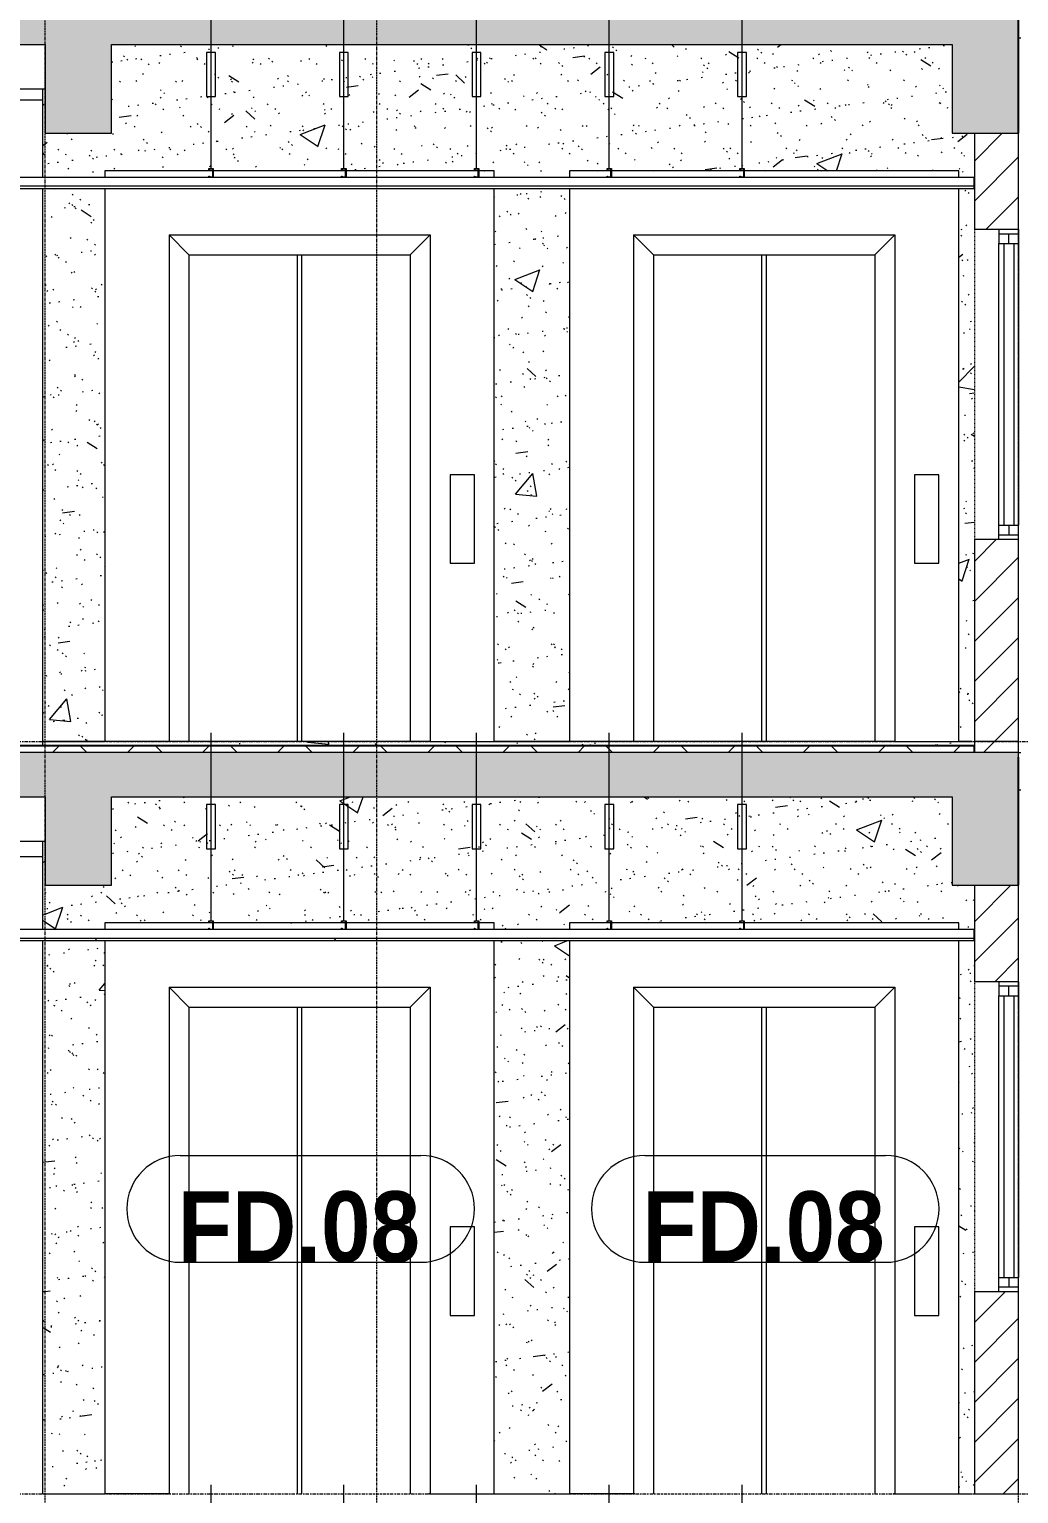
# Model space of a CAD drawing. Header units: millimetres. Extents: x 26124 to 258712, y -8723 to 35400.
# Drawn here: x 44381 to 48853, y 9000 to 15619 of the extents above; entities that cross this region are included whole.
import ezdxf

# ---------------------------------------------------------------- set-up
doc = ezdxf.new("R2010")
doc.units = ezdxf.units.MM
for name, pattern in [('1 NÉT CALL OUT', [6, 3, -3]), ('Centre', [31.75, 6.35, -4.7625, 15.875, -4.7625]), ('Grid Line', [22.225, 12.7, -3.175, 3.175, -3.175])]:
    doc.linetypes.add(name, pattern=pattern)
for name, color, linetype, lineweight in [('0-1', 7, 'Continuous', 5), ('A-CLNG', 13, 'Continuous', 9), ('A-CLNG-3', 13, 'Continuous', 18), ('A-CLNG-PATT-3', 13, 'Continuous', 9), ('A-DETL-GENF', 92, 'Continuous', 9), ('A-DETL-GENF-1', 7, 'Continuous', 9), ('A-DETL-MEDM', 33, 'Continuous', 18), ('A-DOOR', 31, 'Continuous', 9), ('A-DOOR-IDEN', 31, 'Continuous', 9), ('A-FLOR-2', 7, 'Continuous', 9), ('A-FLOR-3', 192, 'Continuous', 25), ('A-FLOR-LEVL-2', 51, 'Centre', 9), ('A-FLOR-PATT-3', 8, 'Continuous', 9), ('A-GLAZ', 151, 'Continuous', 9), ('A-GLAZ-1', 7, '1 NÉT CALL OUT', 9), ('A-GLAZ-2', 55, '1 NÉT CALL OUT', 9), ('A-WALL', 113, 'Continuous', 9), ('A-WALL-1', 113, 'Continuous', 18), ('A-WALL-PATT-4', 111, 'Continuous', 9), ('I-WALL', 2, 'Continuous', 9), ('S-BEAM-1', 12, 'Continuous', 5), ('S-BEAM-2', 10, 'Continuous', 25), ('S-BEAM-3', 7, 'Continuous', 9), ('S-GRID-1', 1, 'Grid Line', 9)]:
    doc.layers.add(name, color=color, linetype=linetype, lineweight=lineweight)
doc.styles.add('Arial_B_1', font='arialbd.ttf', dxfattribs={"width": 0.9, "height": 320})
pattern_1 = [(45, (80880.3, 14125), (-90.50967, 90.50967), [])]
pattern_2 = [(50, (80880.3, 14125), (1165.978, -102.01), [121.92, -1341.12]), (355, (80880.3, 14125), (-225.554, 1222.763), [97.536, -1072.896]), (100.451, (80977.5, 14116.5), (940.433, 1120.746), [103.616, -1139.776]), (46.184, (80880.3, 14450.1), (1734.906, -269.074), [182.88, -2011.68]), (96.636, (81024.9, 14427.7), (1519.38, 1583.54), [155.42, -1709.665]), (351.184, (80880.3, 14450.1), (1519.39, 1583.52), [146.3, -1609.34]), (21, (81042.9, 14368.8), (970.332, -654.498), [121.92, -1341.12]), (326, (81042.9, 14368.8), (395.533, 1178.804), [97.536, -1072.896]), (71.451, (81123.7, 14314.3), (1365.87, 524.296), [103.616, -1139.776]), (37.5, (80880.3, 14125), (19.767, 541.1527), [53.645, -1006.246, 53.645, -1035.507, -1076.96]), (37.5, (80880.3, 14125), (19.767, 541.1527), [-2149.043, 53.645, -1023.315]), (7.5, (80880.3, 14125), (427.646, 641.156), [53.645, -567.334, 53.645, -981.862, -410.464]), (7.5, (80880.3, 14125), (427.646, 641.156), [-1656.486, 53.645, -356.82]), (327.5, (80517.8, 14125), (867.782, -36.665), [53.645, -352.755, 53.645, -1214.323, -1682.496]), (327.5, (80517.8, 14125), (867.782, -36.665), [-1674.368, 53.645, -1628.85]), (317.5, (80355.2, 14125), (948.028, 162.731), [53.645, -474.675, 53.645, -788.416, -1194.816]), (317.5, (80355.2, 14125), (948.028, 162.731), [-1370.38, 53.645, -1141.17])]
pattern_3 = [(37.5, (80880.3, 14125), (-5.1206, 156.61216), [5.364, -118.181, 5.364, -132.812, -132.08]), (37.5, (80880.3, 14125), (-5.1206, 156.61216), [-261.722, 5.364, -126.716]), (7.5, (80880.3, 14125), (143.847, 229.3842), [5.364, -61.285, 5.364, -105.989, -42.672]), (7.5, (80880.3, 14125), (143.847, 229.3842), [-178.003, 5.364, -37.308]), (327.5, (80780.33, 14125), (253.1176, 0.4601), [5.364, -35.276, 5.364, -140.94, -191.008]), (327.5, (80780.33, 14125), (253.1176, 0.4601), [-186.944, 5.364, -185.644]), (317.5, (80780.33, 14125), (244.3381, 71.3376), [5.364, -14.956, 5.364, -90.546, -109.728]), (317.5, (80780.33, 14125), (244.3381, 71.3376), [-116.23, 5.364, -104.364])]

# ---------------------------------------------------------------- blocks, each defined once
blk = doc.blocks.new('NCV_TKTC_KET CAU_rvt-1-TKCS_MẶT CẮT 3')
at = {"layer": 'S-BEAM-1'}
blk.add_hatch(color=256, dxfattribs=at).paths.add_polyline_path([(48852.6, 11750), (48852.6, 11750), (48852.6, 12150)])
at = {"layer": 'A-FLOR-2'}
for p, q in [((48862.6, 15580), (48852.6, 15580)), ((48852.6, 12350), (48862.6, 12350)), ((48862.6, 12180), (48852.6, 12180))]:
    blk.add_line(p, q, dxfattribs=at)
at = {"layer": 'S-BEAM-2'}
for p, q in [((48852.6, 15150), (48852.6, 15730)), ((48852.6, 11750), (48852.6, 12330))]:
    blk.add_line(p, q, dxfattribs=at)
at = {"layer": 'S-BEAM-3'}
for p, q in [((42652.6, 15350), (44452.6, 15350)), ((42652.6, 15300), (44442.6, 15300)), ((42652.6, 11950), (44452.6, 11950)), ((42412.6, 11880), (44442.6, 11880))]:
    blk.add_line(p, q, dxfattribs=at)
blk = doc.blocks.new('1_FAMILY RVT - W01-WxH 1400x3200xmm-V1-TKCS_MẶT CẮT 3')
at = {"layer": 'A-GLAZ'}
for p, q in [((48852.635618, 11314.4), (48652.635618, 11314.4)), ((48763.735618, 11314.4), (48763.735618, 11250.9)), ((48763.735618, 11295.35), (48852.635618, 11295.35)), ((48808.185618, 11250.9), (48808.185618, 11295.35)), ((48852.635618, 11314.4), (48852.635618, 11250.9)), ((48763.735618, 9977.9), (48763.735618, 11250.9)), ((48763.735618, 11250.9), (48852.635618, 11250.9)), ((48785.960618, 11250.9), (48785.960618, 9977.9)), ((48830.410618, 11250.9), (48830.410618, 9977.9)), ((48852.635618, 11250.9), (48852.635618, 9977.9)), ((48763.735618, 9914.4), (48763.735618, 9977.9)), ((48763.735618, 9977.9), (48852.635618, 9977.9)), ((48852.635618, 9933.45), (48763.735618, 9933.45)), ((48808.185618, 9977.9), (48808.185618, 9933.45)), ((48852.635618, 9914.4), (48852.635618, 9977.9)), ((48652.635618, 9914.4), (48852.635618, 9914.4))]:
    blk.add_line(p, q, dxfattribs=at)
at = {"layer": 'A-GLAZ-2'}
for p, q in [((48652.635618, 11314.4), (48652.635618, 9914.4)), ((48852.635618, 9914.4), (48852.635618, 11314.4))]:
    blk.add_line(p, q, dxfattribs=at)
blk = doc.blocks.new('Thang may HIEN - Dài x Rộng - 2000x2000-V4-TKCS_MẶT CẮT 3')
at = {"layer": 'A-DOOR'}
for p, q in [((46822.6, 11580), (46822.6, 11550)), ((47010.1, 11580), (46822.6, 11580)), ((47610.1, 11580), (47012.6, 11580)), ((48582.6, 11580), (47612.6, 11580)), ((48582.6, 11550), (48582.6, 11580)), ((46822.6, 11500), (46822.6, 9000)), ((48582.6, 9000), (48582.6, 11500)), ((47202.6, 11200), (47112.6, 11290)), ((47112.6, 11290), (47112.6, 9000)), ((47112.6, 11290), (48292.6, 11290)), ((48292.6, 11290), (48202.6, 11200)), ((48292.6, 11290), (48292.6, 9000)), ((47202.6, 11200), (47202.6, 9000)), ((47202.6, 11200), (48202.6, 11200)), ((47692.6, 9000), (47692.6, 11200)), ((47712.6, 9000), (47712.6, 11200)), ((48202.6, 11200), (48202.6, 9000)), ((48492.6, 10205.9), (48382.6, 10205.9)), ((48382.6, 10205.9), (48382.6, 9805.9)), ((48492.6, 9805.9), (48492.6, 10205.9)), ((48382.6, 9805.9), (48492.6, 9805.9)), ((47112.6, 9000), (46822.6, 9000)), ((47117.6, 9000), (47112.6, 9000)), ((48292.6, 9000), (48287.6, 9000)), ((48292.6, 9000), (48582.6, 9000))]:
    blk.add_line(p, q, dxfattribs=at)
blk = doc.blocks.new('Thang may HIEN - Dài x Rộng - 2000x2000-V5-TKCS_MẶT CẮT 3')
at = {"layer": 'A-DOOR'}
for p, q in [((44722.6, 11580), (44722.6, 11550)), ((45210.1, 11580), (44722.6, 11580)), ((45810.1, 11580), (45212.6, 11580)), ((46410.1, 11580), (45812.6, 11580)), ((46482.6, 11580), (46412.6, 11580)), ((46482.6, 11550), (46482.6, 11580)), ((44722.6, 11500), (44722.6, 9000)), ((46482.6, 9000), (46482.6, 11500)), ((45102.6, 11200), (45012.6, 11290)), ((45012.6, 11290), (45012.6, 9000)), ((45012.6, 11290), (46192.6, 11290)), ((46192.6, 11290), (46102.6, 11200)), ((46192.6, 11290), (46192.6, 9000)), ((45102.6, 11200), (45102.6, 9000)), ((45102.6, 11200), (46102.6, 11200)), ((45592.6, 9000), (45592.6, 11200)), ((45612.6, 9000), (45612.6, 11200)), ((46102.6, 11200), (46102.6, 9000)), ((46392.6, 10205.9), (46282.6, 10205.9)), ((46282.6, 10205.9), (46282.6, 9805.9)), ((46392.6, 9805.9), (46392.6, 10205.9)), ((46282.6, 9805.9), (46392.6, 9805.9)), ((45012.6, 9000), (44722.6, 9000)), ((45017.6, 9000), (45012.6, 9000)), ((46192.6, 9000), (46187.6, 9000)), ((46192.6, 9000), (46482.6, 9000))]:
    blk.add_line(p, q, dxfattribs=at)
blk = doc.blocks.new('Repeating Detail - THANH TREO TRẦN 850-354056-TKCS_MẶT CẮT 3')
at = {"layer": 'A-DETL-GENF'}
for points in [[(113292.5, 28550), (113312.5, 28550), (113312.5, 28556), (113310, 28552.5), (113295, 28552.5), (113295, 28587.5), (113310, 28587.5), (113312.5, 28584), (113312.5, 28590), (113292.5, 28590)], [(113892.5, 28550), (113912.5, 28550), (113912.5, 28556), (113910, 28552.5), (113895, 28552.5), (113895, 28587.5), (113910, 28587.5), (113912.5, 28584), (113912.5, 28590), (113892.5, 28590)], [(114492.5, 28550), (114512.5, 28550), (114512.5, 28556), (114510, 28552.5), (114495, 28552.5), (114495, 28587.5), (114510, 28587.5), (114512.5, 28584), (114512.5, 28590), (114492.5, 28590)], [(115092.5, 28550), (115112.5, 28550), (115112.5, 28556), (115110, 28552.5), (115095, 28552.5), (115095, 28587.5), (115110, 28587.5), (115112.5, 28584), (115112.5, 28590), (115092.5, 28590)], [(115692.5, 28550), (115712.5, 28550), (115712.5, 28556), (115710, 28552.5), (115695, 28552.5), (115695, 28587.5), (115710, 28587.5), (115712.5, 28584), (115712.5, 28590), (115692.5, 28590)]]:
    blk.add_hatch(color=256, dxfattribs=at).paths.add_polyline_path(points)
for p, q in [((113302.5, 28590), (113302.5, 29440)), ((113902.5, 28590), (113902.5, 29440)), ((114502.5, 28590), (114502.5, 29440)), ((115102.5, 28590), (115102.5, 29440)), ((115702.5, 28590), (115702.5, 29440)), ((113282.5, 29115), (113322.5, 29115)), ((113282.5, 28915), (113282.5, 29115)), ((113322.5, 29115), (113322.5, 28915)), ((113882.5, 29115), (113922.5, 29115)), ((113882.5, 28915), (113882.5, 29115)), ((113922.5, 29115), (113922.5, 28915)), ((114482.5, 29115), (114522.5, 29115)), ((114482.5, 28915), (114482.5, 29115)), ((114522.5, 29115), (114522.5, 28915)), ((115082.5, 29115), (115122.5, 29115)), ((115082.5, 28915), (115082.5, 29115)), ((115122.5, 29115), (115122.5, 28915)), ((115682.5, 29115), (115722.5, 29115)), ((115682.5, 28915), (115682.5, 29115)), ((115722.5, 29115), (115722.5, 28915)), ((113322.5, 28915), (113282.5, 28915)), ((113922.5, 28915), (113882.5, 28915)), ((114522.5, 28915), (114482.5, 28915)), ((115122.5, 28915), (115082.5, 28915)), ((115722.5, 28915), (115682.5, 28915)), ((113312.5, 28590), (113292.5, 28590)), ((113292.5, 28590), (113292.5, 28550)), ((113312.5, 28590), (113292.5, 28590)), ((113292.5, 28590), (113292.5, 28550)), ((113292.5, 28550), (113312.5, 28550)), ((113292.5, 28550), (113312.5, 28550)), ((113295, 28587.5), (113310, 28587.5)), ((113295, 28552.5), (113295, 28587.5)), ((113295, 28552.5), (113295, 28587.5)), ((113295, 28587.5), (113310, 28587.5)), ((113310, 28552.5), (113295, 28552.5)), ((113310, 28552.5), (113295, 28552.5)), ((113310, 28587.5), (113310, 28584)), ((113310, 28587.5), (113310, 28584)), ((113310, 28584), (113312.5, 28584)), ((113310, 28584), (113312.5, 28584)), ((113312.5, 28556), (113310, 28556)), ((113310, 28556), (113310, 28552.5)), ((113312.5, 28556), (113310, 28556)), ((113310, 28556), (113310, 28552.5)), ((113312.5, 28584), (113312.5, 28590)), ((113312.5, 28584), (113312.5, 28590)), ((113312.5, 28550), (113312.5, 28556)), ((113312.5, 28550), (113312.5, 28556)), ((113912.5, 28590), (113892.5, 28590)), ((113892.5, 28590), (113892.5, 28550)), ((113912.5, 28590), (113892.5, 28590)), ((113892.5, 28590), (113892.5, 28550)), ((113892.5, 28550), (113912.5, 28550)), ((113892.5, 28550), (113912.5, 28550)), ((113895, 28587.5), (113910, 28587.5)), ((113895, 28552.5), (113895, 28587.5)), ((113895, 28552.5), (113895, 28587.5)), ((113895, 28587.5), (113910, 28587.5)), ((113910, 28552.5), (113895, 28552.5)), ((113910, 28552.5), (113895, 28552.5)), ((113910, 28587.5), (113910, 28584)), ((113910, 28587.5), (113910, 28584)), ((113910, 28584), (113912.5, 28584)), ((113910, 28584), (113912.5, 28584)), ((113912.5, 28556), (113910, 28556)), ((113910, 28556), (113910, 28552.5)), ((113912.5, 28556), (113910, 28556)), ((113910, 28556), (113910, 28552.5)), ((113912.5, 28584), (113912.5, 28590)), ((113912.5, 28584), (113912.5, 28590)), ((113912.5, 28550), (113912.5, 28556)), ((113912.5, 28550), (113912.5, 28556)), ((114512.5, 28590), (114492.5, 28590)), ((114492.5, 28590), (114492.5, 28550)), ((114512.5, 28590), (114492.5, 28590)), ((114492.5, 28590), (114492.5, 28550)), ((114492.5, 28550), (114512.5, 28550)), ((114492.5, 28550), (114512.5, 28550)), ((114495, 28587.5), (114510, 28587.5)), ((114495, 28552.5), (114495, 28587.5)), ((114495, 28552.5), (114495, 28587.5)), ((114495, 28587.5), (114510, 28587.5)), ((114510, 28552.5), (114495, 28552.5)), ((114510, 28552.5), (114495, 28552.5)), ((114510, 28587.5), (114510, 28584)), ((114510, 28587.5), (114510, 28584)), ((114510, 28584), (114512.5, 28584)), ((114510, 28584), (114512.5, 28584)), ((114512.5, 28556), (114510, 28556)), ((114510, 28556), (114510, 28552.5)), ((114512.5, 28556), (114510, 28556)), ((114510, 28556), (114510, 28552.5)), ((114512.5, 28584), (114512.5, 28590)), ((114512.5, 28584), (114512.5, 28590)), ((114512.5, 28550), (114512.5, 28556)), ((114512.5, 28550), (114512.5, 28556)), ((115112.5, 28590), (115092.5, 28590)), ((115092.5, 28590), (115092.5, 28550)), ((115112.5, 28590), (115092.5, 28590)), ((115092.5, 28590), (115092.5, 28550)), ((115092.5, 28550), (115112.5, 28550)), ((115092.5, 28550), (115112.5, 28550)), ((115095, 28587.5), (115110, 28587.5)), ((115095, 28552.5), (115095, 28587.5)), ((115095, 28552.5), (115095, 28587.5)), ((115095, 28587.5), (115110, 28587.5)), ((115110, 28552.5), (115095, 28552.5)), ((115110, 28552.5), (115095, 28552.5)), ((115110, 28587.5), (115110, 28584)), ((115110, 28587.5), (115110, 28584)), ((115110, 28584), (115112.5, 28584)), ((115110, 28584), (115112.5, 28584)), ((115112.5, 28556), (115110, 28556)), ((115110, 28556), (115110, 28552.5)), ((115112.5, 28556), (115110, 28556)), ((115110, 28556), (115110, 28552.5)), ((115112.5, 28584), (115112.5, 28590)), ((115112.5, 28584), (115112.5, 28590)), ((115112.5, 28550), (115112.5, 28556)), ((115112.5, 28550), (115112.5, 28556)), ((115712.5, 28590), (115692.5, 28590)), ((115692.5, 28590), (115692.5, 28550)), ((115712.5, 28590), (115692.5, 28590)), ((115692.5, 28590), (115692.5, 28550)), ((115692.5, 28550), (115712.5, 28550)), ((115692.5, 28550), (115712.5, 28550)), ((115695, 28587.5), (115710, 28587.5)), ((115695, 28552.5), (115695, 28587.5)), ((115695, 28552.5), (115695, 28587.5)), ((115695, 28587.5), (115710, 28587.5)), ((115710, 28552.5), (115695, 28552.5)), ((115710, 28552.5), (115695, 28552.5)), ((115710, 28587.5), (115710, 28584)), ((115710, 28587.5), (115710, 28584)), ((115710, 28584), (115712.5, 28584)), ((115710, 28584), (115712.5, 28584)), ((115712.5, 28556), (115710, 28556)), ((115710, 28556), (115710, 28552.5)), ((115712.5, 28556), (115710, 28556)), ((115710, 28556), (115710, 28552.5)), ((115712.5, 28584), (115712.5, 28590)), ((115712.5, 28584), (115712.5, 28590)), ((115712.5, 28550), (115712.5, 28556)), ((115712.5, 28550), (115712.5, 28556))]:
    blk.add_line(p, q, dxfattribs=at)
blk = doc.blocks.new('STN_Door Tag - STN_Door Tag-1788670-TKCS_MẶT CẮT 3')
at = {"layer": 'A-DOOR-IDEN'}
for p, q in [((47163.5, 10529.1), (48251.6, 10529.1)), ((47163.5, 10046.1), (48251.6, 10046.1))]:
    blk.add_line(p, q, dxfattribs=at)
for centre, start, end in [((47163.5, 10287.6), 90, 270), ((48251.6, 10287.6), 270, 90)]:
    blk.add_arc(centre, 241.5, start, end, dxfattribs=at)

msp = doc.modelspace()

# ---------------------------------------------------------------- hatches: boundary and pattern name
at = {"layer": 'A-CLNG-PATT-3'}
h = msp.add_hatch(dxfattribs=at)
h.set_pattern_fill('FP_4', color=256, style=0, pattern_type=2)
h.set_pattern_definition([(0, (80880.3, 14125), (1300.48, 325.12), [53.645, -921.715, 53.645, -6123.635]), (0, (80880.3, 14125), (1300.48, 325.12), [-1029.005, -921.715, 53.645, -1897.075, -3251.2]), (0, (80880.3, 14125), (1300.48, 325.12), [-3901.44, 53.645, -921.715, 53.645, -2222.195]), (0, (80880.3, 14125), (1300.48, 325.12), [-4930.445, -596.595, 53.645, -1571.955]), (120, (81367.98, 14287.56), (-931.8022, 963.6887), [53.645, -921.715, -6177.28]), (120, (81367.98, 14287.56), (-931.8022, 963.6887), [-975.36, 53.645, -921.715, -5201.92]), (120, (81367.98, 14287.56), (-931.8022, 963.6887), [-1950.72, 53.645, -1897.075, -3251.2]), (120, (81367.98, 14287.56), (-931.8022, 963.6887), [-3901.44, 53.645, -921.715, -2275.84]), (120, (81367.98, 14287.56), (-931.8022, 963.6887), [-4876.8, 53.645, -596.595, -1625.6]), (120, (81367.98, 14287.56), (-931.8022, 963.6887), [-5527.04, 53.645, -1571.955]), (240, (81530.54, 14937.8), (-368.6778, -1288.8087), [53.645, -921.715, -6177.28]), (240, (81530.54, 14937.8), (-368.6778, -1288.8087), [-975.36, 53.645, -921.715, -5201.92]), (240, (81530.54, 14937.8), (-368.6778, -1288.8087), [-1950.72, 53.645, -1897.075, -3251.2]), (240, (81530.54, 14937.8), (-368.6778, -1288.8087), [-3901.44, 53.645, -921.715, -2275.84]), (240, (81530.54, 14937.8), (-368.6778, -1288.8087), [-4876.8, 53.645, -596.595, -1625.6]), (240, (81530.54, 14937.8), (-368.6778, -1288.8087), [-5527.04, 53.645, -1571.955])])
h.paths.add_polyline_path([(47966.1, 11500), (48652.4, 11500), (48652.4, 11510), (42052.6, 11510), (42052.6, 11500), (47153.9, 11500)])
at = {"layer": 'A-DETL-GENF-1'}
h = msp.add_hatch(color=256, dxfattribs=at)
h.paths.add_polyline_path([(116152.5, 1550), (116452.5, 1550), (116452.5, 1950), (118252.6, 1950), (118252.6, 1700), (118452.6, 1700), (118452.6, 1950), (122652.5, 1950), (122652.5, 1550), (122953, 1550), (122953, 1950), (126952.5, 1950), (126952.5, 1550), (127252.5, 1550), (127252.5, 2150), (112052.6, 2150), (112052.6, 1550), (112352.5, 1550), (112352.5, 1950), (116152.5, 1950), (116152.5, 1809.6)])
h.paths.add_polyline_path([(33652.6, 1550), (33952.6, 1550), (33952.6, 2000), (37952.1, 2000), (37952.1, 1550), (38252.6, 1550), (38252.6, 1950), (42452.6, 1950), (42452.6, 1700), (42652.6, 1700), (42652.6, 1950), (44452.6, 1950), (44452.6, 1550), (44752.6, 1550), (44752.6, 1950), (48552.6, 1950), (48552.6, 1550), (48852.6, 1550), (48852.6, 2150), (33652.6, 2150), (33652.6, 1809.6)])
h.paths.add_polyline_path([(126952.5, 4950), (127252.5, 4950), (127252.5, 5550), (112052.6, 5550), (112052.6, 4950), (112352.5, 4950), (112352.5, 5350), (116152.5, 5350), (116152.5, 4950), (116452.5, 4950), (116452.5, 5350), (118252.6, 5350), (118252.6, 5100), (118452.6, 5100), (118452.6, 5350), (122652.5, 5350), (122652.5, 4950), (122953, 4950), (122953, 5350), (126952.5, 5350)])
h.paths.add_polyline_path([(44752.6, 4950), (44752.6, 5350), (48552.6, 5350), (48552.6, 4950), (48852.6, 4950), (48852.6, 5550), (33652.6, 5550), (33652.6, 4950), (33952.6, 4950), (33952.6, 5380), (37952.1, 5380), (37952.1, 4950), (38252.6, 4950), (38252.6, 5350), (42452.6, 5350), (42452.6, 5100), (42652.6, 5100), (42652.6, 5350), (44452.6, 5350), (44452.6, 4950), (44717.3, 4950)])
h.paths.add_polyline_path([(126952.5, 8350), (127252.5, 8350), (127252.5, 8950), (112052.6, 8950), (112052.6, 8350), (112352.5, 8350), (112352.5, 8750), (116152.5, 8750), (116152.5, 8350), (116452.5, 8350), (116452.5, 8750), (118252.6, 8750), (118252.6, 8500), (118452.6, 8500), (118452.6, 8750), (122652.5, 8750), (122652.5, 8350), (122953, 8350), (122953, 8750), (126952.5, 8750)])
h.paths.add_polyline_path([(33952.6, 8350), (33952.6, 8780), (37952.1, 8780), (37952.1, 8350), (38252.6, 8350), (38252.6, 8750), (42452.6, 8750), (42452.6, 8500), (42652.6, 8500), (42652.6, 8750), (44452.6, 8750), (44452.6, 8350), (44752.6, 8350), (44752.6, 8750), (48552.6, 8750), (48552.6, 8350), (48852.6, 8350), (48852.6, 8950), (33652.6, 8950), (33652.6, 8350)])
h.paths.add_polyline_path([(33952.6, 11750), (33952.6, 12200), (37952.1, 12200), (37952.1, 11750), (38252.6, 11750), (38252.6, 12150), (42452.6, 12150), (42452.6, 11900), (42652.6, 11900), (42652.6, 12150), (44452.6, 12150), (44452.6, 11750), (44752.6, 11750), (44752.6, 12150), (48552.6, 12150), (48552.6, 11750), (48852.6, 11750), (48852.6, 12350), (33652.6, 12350), (33652.6, 11750)])
h.paths.add_polyline_path([(116189.3, 11750), (116452.5, 11750), (116452.5, 12150), (118252.6, 12150), (118252.6, 11900), (118452.6, 11900), (118452.6, 12150), (122652.5, 12150), (122652.5, 11750), (122953, 11750), (122953, 12150), (126952.5, 12150), (126952.5, 11750), (127252.5, 11750), (127252.5, 12350), (112052.6, 12350), (112052.6, 11750), (112352.5, 11750), (112352.5, 12150), (116152.5, 12150), (116152.5, 11750)])
h.paths.add_polyline_path([(126952.5, 15150), (127252.5, 15150), (127252.5, 15750), (112052.6, 15750), (112052.6, 15150), (112352.5, 15150), (112352.5, 15550), (116152.5, 15550), (116152.5, 15150), (116452.5, 15150), (116452.5, 15550), (118252.6, 15550), (118252.6, 15300), (118452.6, 15300), (118452.6, 15550), (122652.5, 15550), (122652.5, 15150), (122953, 15150), (122953, 15550), (126952.5, 15550)])
h.paths.add_polyline_path([(33952.6, 15150), (33952.6, 15600), (37952.1, 15600), (37952.1, 15150), (38252.6, 15150), (38252.6, 15550), (42452.6, 15550), (42452.6, 15300), (42652.6, 15300), (42652.6, 15550), (44452.6, 15550), (44452.6, 15150), (44752.6, 15150), (44752.6, 15550), (48552.6, 15550), (48552.6, 15150), (48852.6, 15150), (48852.6, 15750), (33652.6, 15750), (33652.6, 15150)])
h.paths.add_polyline_path([(126952.5, 18550), (127252.5, 18550), (127252.5, 19150), (112052.6, 19150), (112052.6, 18550), (112352.5, 18550), (112352.5, 18950), (116152.5, 18950), (116152.5, 18550), (116452.5, 18550), (116452.5, 18950), (118252.6, 18950), (118252.6, 18700), (118452.6, 18700), (118452.6, 18950), (122652.5, 18950), (122652.5, 18550), (122953, 18550), (122953, 18950), (126952.5, 18950), (126952.5, 18552.9)])
h.paths.add_polyline_path([(33952.6, 18550), (33952.6, 19000), (37952.1, 19000), (37952.1, 18550), (38252.6, 18550), (38252.6, 18950), (42452.6, 18950), (42452.6, 18700), (42652.6, 18700), (42652.6, 18950), (44452.6, 18950), (44452.6, 18550), (44752.6, 18550), (44752.6, 18950), (48552.6, 18950), (48552.6, 18550), (48852.6, 18550), (48852.6, 19150), (33652.6, 19150), (33652.6, 18550)])
h.paths.add_polyline_path([(126952.5, 21950), (127252.5, 21950), (127252.5, 22550), (112052.6, 22550), (112052.6, 21950), (112352.5, 21950), (112352.5, 22350), (116152.5, 22350), (116152.5, 21950), (116452.5, 21950), (116452.5, 22350), (118252.6, 22350), (118252.6, 22100), (118452.6, 22100), (118452.6, 22350), (122652.5, 22350), (122652.5, 21950), (122953, 21950), (122953, 22350), (126952.5, 22350), (126952.5, 22140.7)])
h.paths.add_polyline_path([(33652.6, 21950), (33952.6, 21950), (33952.6, 22400), (37952.1, 22400), (37952.1, 21950), (38252.6, 21950), (38252.6, 22350), (42452.6, 22350), (42452.6, 22100), (42652.6, 22100), (42652.6, 22350), (44452.6, 22350), (44452.6, 21950), (44752.6, 21950), (44752.6, 22350), (48552.6, 22350), (48552.6, 21950), (48852.6, 21950), (48852.6, 22550), (33652.6, 22550), (33652.6, 22140.7)])
h.paths.add_polyline_path([(127252.5, 25350), (127252.5, 25950), (112052.6, 25950), (112052.6, 25350), (112352.5, 25350), (112352.5, 25750), (116152.5, 25750), (116152.5, 25350), (116452.5, 25350), (116452.5, 25750), (118252.6, 25750), (118252.6, 25500), (118452.6, 25500), (118452.6, 25750), (122652.5, 25750), (122652.5, 25350), (122953, 25350), (122953, 25750), (126952.5, 25750), (126952.5, 25350)])
h.paths.add_polyline_path([(33952.6, 25350), (33952.6, 25800), (37952.1, 25800), (37952.1, 25350), (38252.6, 25350), (38252.6, 25750), (42452.6, 25750), (42452.6, 25500), (42652.6, 25500), (42652.6, 25750), (44452.6, 25750), (44452.6, 25350), (44752.6, 25350), (44752.6, 25750), (48552.6, 25750), (48552.6, 25350), (48852.6, 25350), (48852.6, 25950), (33652.6, 25950), (33652.6, 25350)])
h.paths.add_polyline_path([(126952.6, 28750), (127252.6, 28750), (127252.6, 29650), (127052.6, 29650), (127052.6, 29350), (116452.6, 29350), (116452.6, 29550), (112052.6, 29550), (112052.6, 28950), (112352.7, 28950), (112352.7, 29350), (116152.6, 29350), (116152.6, 28950), (116452.6, 28950), (116452.6, 29150), (118252.6, 29150), (118252.6, 28900), (118452.6, 28900), (118452.6, 29150), (122652.6, 29150), (122652.6, 28750), (122952.6, 28750), (122952.6, 29150), (126952.6, 29150)])
h.paths.add_polyline_path([(33952.6, 28750), (33952.6, 29150), (37952.1, 29150), (37952.1, 28750), (38252.6, 28750), (38252.6, 29150), (42452.6, 29150), (42452.6, 28900), (42652.6, 28900), (42652.6, 29150), (44452.6, 29150), (44452.6, 28950), (44752.6, 28950), (44752.6, 29350), (48552.6, 29350), (48552.6, 28950), (48852.6, 28950), (48852.6, 29550), (44452.6, 29550), (44452.6, 29350), (33852.6, 29350), (33852.6, 29650), (33652.6, 29650), (33652.6, 28750)])
h.paths.add_polyline_path([(127252.6, 32700), (127252.6, 33200), (126454.5, 33200), (126454.5, 33000), (127054.5, 33000), (127054.5, 32700)])
h.paths.add_polyline_path([(33652.6, 32700), (33850.6, 32700), (33850.6, 33000), (34450.6, 33000), (34450.6, 33200), (33652.6, 33200)])
h.paths.add_polyline_path([(112252.5, 32800), (112252.5, 33000), (114152.7, 33000), (114152.7, 32800), (114352.5, 32800), (114352.5, 33000), (116252.6, 33000), (116252.6, 32800), (116452.6, 32800), (116452.6, 33200), (112052.4, 33200), (112052.4, 32800)])
h.paths.add_polyline_path([(46752.4, 32800), (46752.4, 33000), (48652.6, 33000), (48652.6, 32800), (48852.7, 32800), (48852.7, 33200), (44452.6, 33200), (44452.6, 32800), (44652.6, 32800), (44652.6, 33000), (46552.6, 33000), (46552.6, 32800)])
at = {"layer": 'A-FLOR-PATT-3'}
h = msp.add_hatch(dxfattribs=at)
h.set_pattern_fill('FP_8', color=256, style=0, pattern_type=2)
h.set_pattern_definition([(45, (80880.3, 14125), (-169.7056, 169.7056), []), (135, (80880.3, 14125), (-169.7056, -169.7056), [])])
h.paths.add_polyline_path([(118625.9, 12350), (118852.5, 12350), (118852.5, 12380), (112252.6, 12380), (112252.6, 12350), (118452.6, 12350)])
h.paths.add_polyline_path([(46341.7, 12350), (48652.6, 12350), (48652.6, 12380), (42052.6, 12380), (42052.6, 12350), (45529.5, 12350)])
at = {"layer": 'A-WALL-PATT-4'}
h = msp.add_hatch(dxfattribs=at)
h.set_pattern_fill('FP_6', color=256, style=0, pattern_type=2)
h.set_pattern_definition(pattern_2)
h.paths.add_polyline_path([(44442.6, 12400), (44452.6, 12400), (44452.6, 14900), (44442.6, 14900), (44442.6, 12573.2)])
h.paths.add_polyline_path([(44452.6, 14950), (44452.6, 15350), (44442.6, 15350), (44442.6, 14950)])
h.paths.add_polyline_path([(44442.6, 15780), (44452.6, 15780), (44452.6, 15800), (44442.6, 15800)])
h = msp.add_hatch(dxfattribs=at)
h.set_pattern_fill('FP_7', color=256, style=0, pattern_type=2)
h.set_pattern_definition(pattern_3)
h.paths.add_polyline_path([(44442.6, 12400), (44452.6, 12400), (44452.6, 14900), (44442.6, 14900), (44442.6, 12573.2)])
h.paths.add_polyline_path([(44452.6, 14950), (44452.6, 15350), (44442.6, 15350), (44442.6, 14950)])
h.paths.add_polyline_path([(44442.6, 15780), (44452.6, 15780), (44452.6, 15800), (44442.6, 15800)])
h = msp.add_hatch(dxfattribs=at)
h.set_pattern_fill('FP_6', color=256, style=0, pattern_type=2)
h.set_pattern_definition(pattern_2)
h.paths.add_polyline_path([(44452.6, 12400), (44722.6, 12400), (44722.6, 14900), (44452.6, 14900), (44452.6, 12573.2)])
h.paths.add_polyline_path([(46482.6, 12400), (46822.6, 12400), (46822.6, 14900), (46482.6, 14900), (46482.6, 12573.2)])
h.paths.add_polyline_path([(48582.6, 12400), (48652.6, 12400), (48652.6, 15150), (48552.6, 15150), (48552.6, 15550), (44752.6, 15550), (44752.6, 15150), (44452.6, 15150), (44452.6, 14950), (44722.6, 14950), (44722.6, 14980), (45210.1, 14980), (45210.1, 14987.5), (45195.1, 14987.5), (45192.6, 14984), (45192.6, 14990), (45212.6, 14990), (45212.6, 14980), (45810.1, 14980), (45810.1, 14987.5), (45795.1, 14987.5), (45792.6, 14984), (45792.6, 14990), (45812.6, 14990), (45812.6, 14980), (46410.1, 14980), (46410.1, 14987.5), (46395.1, 14987.5), (46392.6, 14984), (46392.6, 14990), (46412.6, 14990), (46412.6, 14980), (46482.6, 14980), (46482.6, 14950), (46822.6, 14950), (46823.7, 14980), (47010.1, 14980), (47010.1, 14987.5), (46995.1, 14987.5), (46992.6, 14984), (46992.6, 14990), (47012.6, 14990), (47012.6, 14980), (47610.1, 14980), (47610.1, 14987.5), (47595.1, 14987.5), (47592.6, 14984), (47592.6, 14990), (47612.6, 14990), (47612.6, 14980), (48582.6, 14980), (48582.6, 14950), (48652.4, 14950), (48652.4, 14900), (48582.6, 14900), (48582.6, 12573.2)])
h.paths.add_polyline_path([(44717.3, 15780), (48652.6, 15780), (48652.6, 15800), (44452.6, 15800), (44452.6, 15780), (44484.5, 15780)])
h = msp.add_hatch(dxfattribs=at)
h.set_pattern_fill('FP_7', color=256, style=0, pattern_type=2)
h.set_pattern_definition(pattern_3)
h.paths.add_polyline_path([(44452.6, 12400), (44722.6, 12400), (44722.6, 14900), (44452.6, 14900), (44452.6, 12573.2)])
h.paths.add_polyline_path([(46482.6, 12400), (46822.6, 12400), (46822.6, 14900), (46482.6, 14900), (46482.6, 12573.2)])
h.paths.add_polyline_path([(48582.6, 12400), (48652.6, 12400), (48652.6, 15150), (48552.6, 15150), (48552.6, 15550), (44752.6, 15550), (44752.6, 15150), (44452.6, 15150), (44452.6, 14950), (44722.6, 14950), (44722.6, 14980), (45210.1, 14980), (45210.1, 14987.5), (45195.1, 14987.5), (45192.6, 14984), (45192.6, 14990), (45212.6, 14990), (45212.6, 14980), (45810.1, 14980), (45810.1, 14987.5), (45795.1, 14987.5), (45792.6, 14984), (45792.6, 14990), (45812.6, 14990), (45812.6, 14980), (46410.1, 14980), (46410.1, 14987.5), (46395.1, 14987.5), (46392.6, 14984), (46392.6, 14990), (46412.6, 14990), (46412.6, 14980), (46482.6, 14980), (46482.6, 14950), (46822.6, 14950), (46823.7, 14980), (47010.1, 14980), (47010.1, 14987.5), (46995.1, 14987.5), (46992.6, 14984), (46992.6, 14990), (47012.6, 14990), (47012.6, 14980), (47610.1, 14980), (47610.1, 14987.5), (47595.1, 14987.5), (47592.6, 14984), (47592.6, 14990), (47612.6, 14990), (47612.6, 14980), (48582.6, 14980), (48582.6, 14950), (48652.4, 14950), (48652.4, 14900), (48582.6, 14900), (48582.6, 12573.2)])
h.paths.add_polyline_path([(44717.3, 15780), (48652.6, 15780), (48652.6, 15800), (44452.6, 15800), (44452.6, 15780), (44484.5, 15780)])
h = msp.add_hatch(dxfattribs=at)
h.set_pattern_fill('FP_1', color=256, style=0, pattern_type=2)
h.set_pattern_definition(pattern_1)
h.paths.add_polyline_path([(48652.6, 12400), (48852.6, 12400), (48852.6, 13314.4), (48652.6, 13314.4), (48652.6, 12573.2)])
h.paths.add_polyline_path([(48652.6, 14714.4), (48852.6, 14714.4), (48852.6, 15800), (48652.6, 15800), (48652.6, 15750), (48852.6, 15749.6), (48852.6, 15150), (48652.6, 15150), (48652.6, 14965.1)])
h = msp.add_hatch(dxfattribs=at)
h.set_pattern_fill('FP_6', color=256, style=0, pattern_type=2)
h.set_pattern_definition(pattern_2)
h.paths.add_polyline_path([(44442.6, 9000), (44452.6, 9000), (44452.6, 11500), (44442.6, 11500), (44442.6, 10181.3)])
h.paths.add_polyline_path([(44442.6, 11550), (44452.6, 11550), (44452.6, 11950), (44442.6, 11950), (44442.6, 11750)])
h.paths.add_polyline_path([(44442.6, 12380), (44452.6, 12380), (44452.6, 12400), (44442.6, 12400)])
h = msp.add_hatch(dxfattribs=at)
h.set_pattern_fill('FP_7', color=256, style=0, pattern_type=2)
h.set_pattern_definition(pattern_3)
h.paths.add_polyline_path([(44442.6, 9000), (44452.6, 9000), (44452.6, 11500), (44442.6, 11500), (44442.6, 10181.3)])
h.paths.add_polyline_path([(44442.6, 11550), (44452.6, 11550), (44452.6, 11950), (44442.6, 11950), (44442.6, 11750)])
h.paths.add_polyline_path([(44442.6, 12380), (44452.6, 12380), (44452.6, 12400), (44442.6, 12400)])
h = msp.add_hatch(dxfattribs=at)
h.set_pattern_fill('FP_6', color=256, style=0, pattern_type=2)
h.set_pattern_definition(pattern_2)
h.paths.add_polyline_path([(44452.6, 9000), (44722.6, 9000), (44722.6, 11500), (44452.6, 11500), (44452.6, 10181.3)])
h.paths.add_polyline_path([(48582.6, 9000), (48652.6, 9000), (48652.6, 11750), (48552.6, 11750), (48552.6, 12150), (44752.6, 12150), (44752.6, 11750), (44452.6, 11750), (44452.6, 11550), (44722.6, 11550), (44722.6, 11580), (45210.1, 11580), (45210.1, 11587.5), (45195.1, 11587.5), (45192.6, 11584), (45192.6, 11590), (45212.6, 11590), (45212.6, 11580), (45810.1, 11580), (45810.1, 11587.5), (45795.1, 11587.5), (45792.6, 11584), (45792.6, 11590), (45812.6, 11590), (45812.6, 11580), (46410.1, 11580), (46410.1, 11587.5), (46395.1, 11587.5), (46392.6, 11584), (46392.6, 11590), (46412.6, 11590), (46412.6, 11580), (46482.6, 11580), (46482.6, 11550), (46822.6, 11550), (46823.7, 11580), (47010.1, 11580), (47010.1, 11587.5), (46995.1, 11587.5), (46992.6, 11584), (46992.6, 11590), (47012.6, 11590), (47012.6, 11580), (47610.1, 11580), (47610.1, 11587.5), (47595.1, 11587.5), (47592.6, 11584), (47592.6, 11590), (47612.6, 11590), (47612.6, 11580), (48582.6, 11580), (48582.6, 11550), (48652.4, 11550), (48652.4, 11500), (48582.6, 11500), (48582.6, 9405.9)])
h.paths.add_polyline_path([(46822.6, 9000), (46822.6, 11500), (46482.6, 11500), (46482.6, 9000)])
h.paths.add_polyline_path([(44717.3, 12380), (48652.6, 12380), (48652.6, 12400), (44452.6, 12400), (44452.6, 12380), (44484.5, 12380)])
h = msp.add_hatch(dxfattribs=at)
h.set_pattern_fill('FP_7', color=256, style=0, pattern_type=2)
h.set_pattern_definition(pattern_3)
h.paths.add_polyline_path([(44452.6, 9000), (44722.6, 9000), (44722.6, 11500), (44452.6, 11500), (44452.6, 10181.3)])
h.paths.add_polyline_path([(48582.6, 9000), (48652.6, 9000), (48652.6, 11750), (48552.6, 11750), (48552.6, 12150), (44752.6, 12150), (44752.6, 11750), (44452.6, 11750), (44452.6, 11550), (44722.6, 11550), (44722.6, 11580), (45210.1, 11580), (45210.1, 11587.5), (45195.1, 11587.5), (45192.6, 11584), (45192.6, 11590), (45212.6, 11590), (45212.6, 11580), (45810.1, 11580), (45810.1, 11587.5), (45795.1, 11587.5), (45792.6, 11584), (45792.6, 11590), (45812.6, 11590), (45812.6, 11580), (46410.1, 11580), (46410.1, 11587.5), (46395.1, 11587.5), (46392.6, 11584), (46392.6, 11590), (46412.6, 11590), (46412.6, 11580), (46482.6, 11580), (46482.6, 11550), (46822.6, 11550), (46823.7, 11580), (47010.1, 11580), (47010.1, 11587.5), (46995.1, 11587.5), (46992.6, 11584), (46992.6, 11590), (47012.6, 11590), (47012.6, 11580), (47610.1, 11580), (47610.1, 11587.5), (47595.1, 11587.5), (47592.6, 11584), (47592.6, 11590), (47612.6, 11590), (47612.6, 11580), (48582.6, 11580), (48582.6, 11550), (48652.4, 11550), (48652.4, 11500), (48582.6, 11500), (48582.6, 9405.9)])
h.paths.add_polyline_path([(46822.6, 9000), (46822.6, 11500), (46482.6, 11500), (46482.6, 9000)])
h.paths.add_polyline_path([(44717.3, 12380), (48652.6, 12380), (48652.6, 12400), (44452.6, 12400), (44452.6, 12380), (44484.5, 12380)])
h = msp.add_hatch(dxfattribs=at)
h.set_pattern_fill('FP_1', color=256, style=0, pattern_type=2)
h.set_pattern_definition(pattern_1)
h.paths.add_polyline_path([(48652.6, 9000), (48852.6, 9000), (48852.6, 9914.4), (48652.6, 9914.4)])
h.paths.add_polyline_path([(48852.6, 11314.4), (48852.6, 12400), (48652.6, 12400), (48652.6, 12350), (48852.6, 12349.6), (48852.6, 11750), (48652.6, 11750), (48652.6, 11314.4)])

# ---------------------------------------------------------------- linework, layer by layer
at = {"layer": 'A-CLNG'}
for p, q in [((48652.4, 14910), (42052.6, 14910)), ((48652.4, 11510), (42052.6, 11510))]:
    msp.add_line(p, q, dxfattribs=at)
at = {"layer": 'A-CLNG-3'}
for p, q in [((42052.6, 14900), (48652.4, 14900)), ((45192.6, 14950), (44172.6, 14950)), ((45792.6, 14950), (45212.6, 14950)), ((46392.6, 14950), (45812.6, 14950)), ((46992.6, 14950), (46412.6, 14950)), ((47592.6, 14950), (47012.6, 14950)), ((48652.4, 14950), (47612.6, 14950)), ((48652.4, 14900), (48652.4, 14950)), ((45192.6, 11550), (44172.6, 11550)), ((45792.6, 11550), (45212.6, 11550)), ((46392.6, 11550), (45812.6, 11550)), ((46992.6, 11550), (46412.6, 11550)), ((47592.6, 11550), (47012.6, 11550)), ((48652.4, 11550), (47612.6, 11550)), ((48652.4, 11500), (48652.4, 11550)), ((42052.6, 11500), (48652.4, 11500))]:
    msp.add_line(p, q, dxfattribs=at)
at = {"layer": 'A-DETL-MEDM'}
for p, q in [((48852.6, 15150), (48852.6, 15750)), ((42652.6, 15550), (44452.6, 15550)), ((44452.6, 15550), (44452.6, 15150)), ((44752.6, 15150), (44752.6, 15550)), ((44752.6, 15550), (48552.6, 15550)), ((48552.6, 15550), (48552.6, 15150)), ((44452.6, 15150), (44752.6, 15150)), ((48552.6, 15150), (48852.6, 15150)), ((48852.6, 12350), (33652.6, 12350)), ((48852.6, 11750), (48852.6, 12350)), ((42652.6, 12150), (44452.6, 12150)), ((44452.6, 12150), (44452.6, 11750)), ((44752.6, 11750), (44752.6, 12150)), ((44752.6, 12150), (48552.6, 12150)), ((48552.6, 12150), (48552.6, 11750)), ((44452.6, 11750), (44752.6, 11750)), ((48552.6, 11750), (48852.6, 11750))]:
    msp.add_line(p, q, dxfattribs=at)
at = {"layer": 'A-FLOR-3'}
for p, q in [((48652.6, 12380), (42052.6, 12380)), ((48652.6, 12350), (48652.6, 12380))]:
    msp.add_line(p, q, dxfattribs=at)
at = {"layer": 'A-FLOR-LEVL-2'}
for p, q in [((26123.8, 12400), (134152.6, 12400)), ((26123.8, 9000), (134152.6, 9000))]:
    msp.add_line(p, q, dxfattribs=at)
at = {"layer": 'A-WALL'}
for p, q in [((48852.6, 14714.4), (48852.6, 15750)), ((48852.6, 12400), (48852.6, 13314.4)), ((48852.6, 11314.4), (48852.6, 12350)), ((48852.6, 9000), (48852.6, 9914.4))]:
    msp.add_line(p, q, dxfattribs=at)
at = {"layer": 'A-WALL-1'}
for p, q in [((48652.6, 15150), (48652.6, 14714.4)), ((48652.6, 13314.4), (48652.6, 12380)), ((48852.6, 12400), (48652.6, 12400)), ((48852.6, 12350), (48852.6, 12400)), ((48652.6, 11750), (48652.6, 11314.4)), ((48652.6, 9914.4), (48652.6, 9000)), ((48652.6, 9000), (48852.6, 9000))]:
    msp.add_line(p, q, dxfattribs=at)
at = {"layer": 'I-WALL'}
for p, q in [((44442.6, 14950), (44442.6, 15350)), ((44442.6, 12400), (44442.6, 14900)), ((44442.6, 12380), (44442.6, 12400)), ((44722.6, 12400), (44442.6, 12400)), ((44442.6, 12400), (44722.6, 12400)), ((46187.6, 12400), (45017.6, 12400)), ((46822.6, 12400), (46482.6, 12400)), ((46482.6, 12400), (46822.6, 12400)), ((48287.6, 12400), (47117.6, 12400)), ((48642.6, 12400), (48582.6, 12400)), ((48582.6, 12400), (48642.6, 12400)), ((44442.6, 11550), (44442.6, 11950)), ((44442.6, 9000), (44442.6, 11500)), ((44442.6, 9000), (44722.6, 9000)), ((46482.6, 9000), (46822.6, 9000)), ((48582.6, 9000), (48642.6, 9000))]:
    msp.add_line(p, q, dxfattribs=at)
at = {"layer": 'S-GRID-1'}
for p, q in [((44452.6, -2320.6), (44452.6, 30285.9)), ((45952.6, -2320.6), (45952.6, 30285.9)), ((48852.6, -2320.6), (48852.6, 30285.9))]:
    msp.add_line(p, q, dxfattribs=at)

# ---------------------------------------------------------------- block references
at = {"layer": '0-1'}
msp.add_blockref('NCV_TKTC_KET CAU_rvt-1-TKCS_MẶT CẮT 3', (0, 0), dxfattribs=at)
at = {"layer": 'A-DETL-GENF', "extrusion": (0, 0, -1)}
for p in [(-160905.1, -13600), (-160905.1, -17000), (-160905.1, -20400)]:
    msp.add_blockref('Repeating Detail - THANH TREO TRẦN 850-354056-TKCS_MẶT CẮT 3', p, dxfattribs=at)
at = {"layer": 'A-DOOR'}
for name, p in [('Thang may HIEN - Dài x Rộng - 2000x2000-V5-TKCS_MẶT CẮT 3', (0, 3400)), ('Thang may HIEN - Dài x Rộng - 2000x2000-V4-TKCS_MẶT CẮT 3', (0, 3400)), ('Thang may HIEN - Dài x Rộng - 2000x2000-V5-TKCS_MẶT CẮT 3', (0, 0)), ('Thang may HIEN - Dài x Rộng - 2000x2000-V4-TKCS_MẶT CẮT 3', (0, 0))]:
    msp.add_blockref(name, p, dxfattribs=at)
at = {"layer": 'A-DOOR-IDEN'}
for p in [(-2100.1, 0), (0, 0)]:
    msp.add_blockref('STN_Door Tag - STN_Door Tag-1788670-TKCS_MẶT CẮT 3', p, dxfattribs=at)
at = {"layer": 'A-GLAZ-1'}
for p in [(0, 3400), (0, 0)]:
    msp.add_blockref('1_FAMILY RVT - W01-WxH 1400x3200xmm-V1-TKCS_MẶT CẮT 3', p, dxfattribs=at)

# ---------------------------------------------------------------- texts
at = {"layer": 'A-DOOR-IDEN', "char_height": 320, "width": 1124.64, "attachment_point": 5, "line_spacing_factor": 0.936439, "style": 'Arial_B_1'}
for insert in [(45599.3, 10204.6), (47699.4, 10204.6)]:
    msp.add_mtext('\\pt7.2,14.4,21.6,28.8,36,43.2,50.4,57.6,64.8,72,79.2,86.4,93.6,100.8,108,115.2,122.4,129.6,136.8,144,151.2,158.4,165.6,172.8,180,187.2,194.4,201.6,208.8,216,223.2,230.4;FD.08', dxfattribs=dict(at, insert=insert))

doc.saveas('drawing.dxf')
